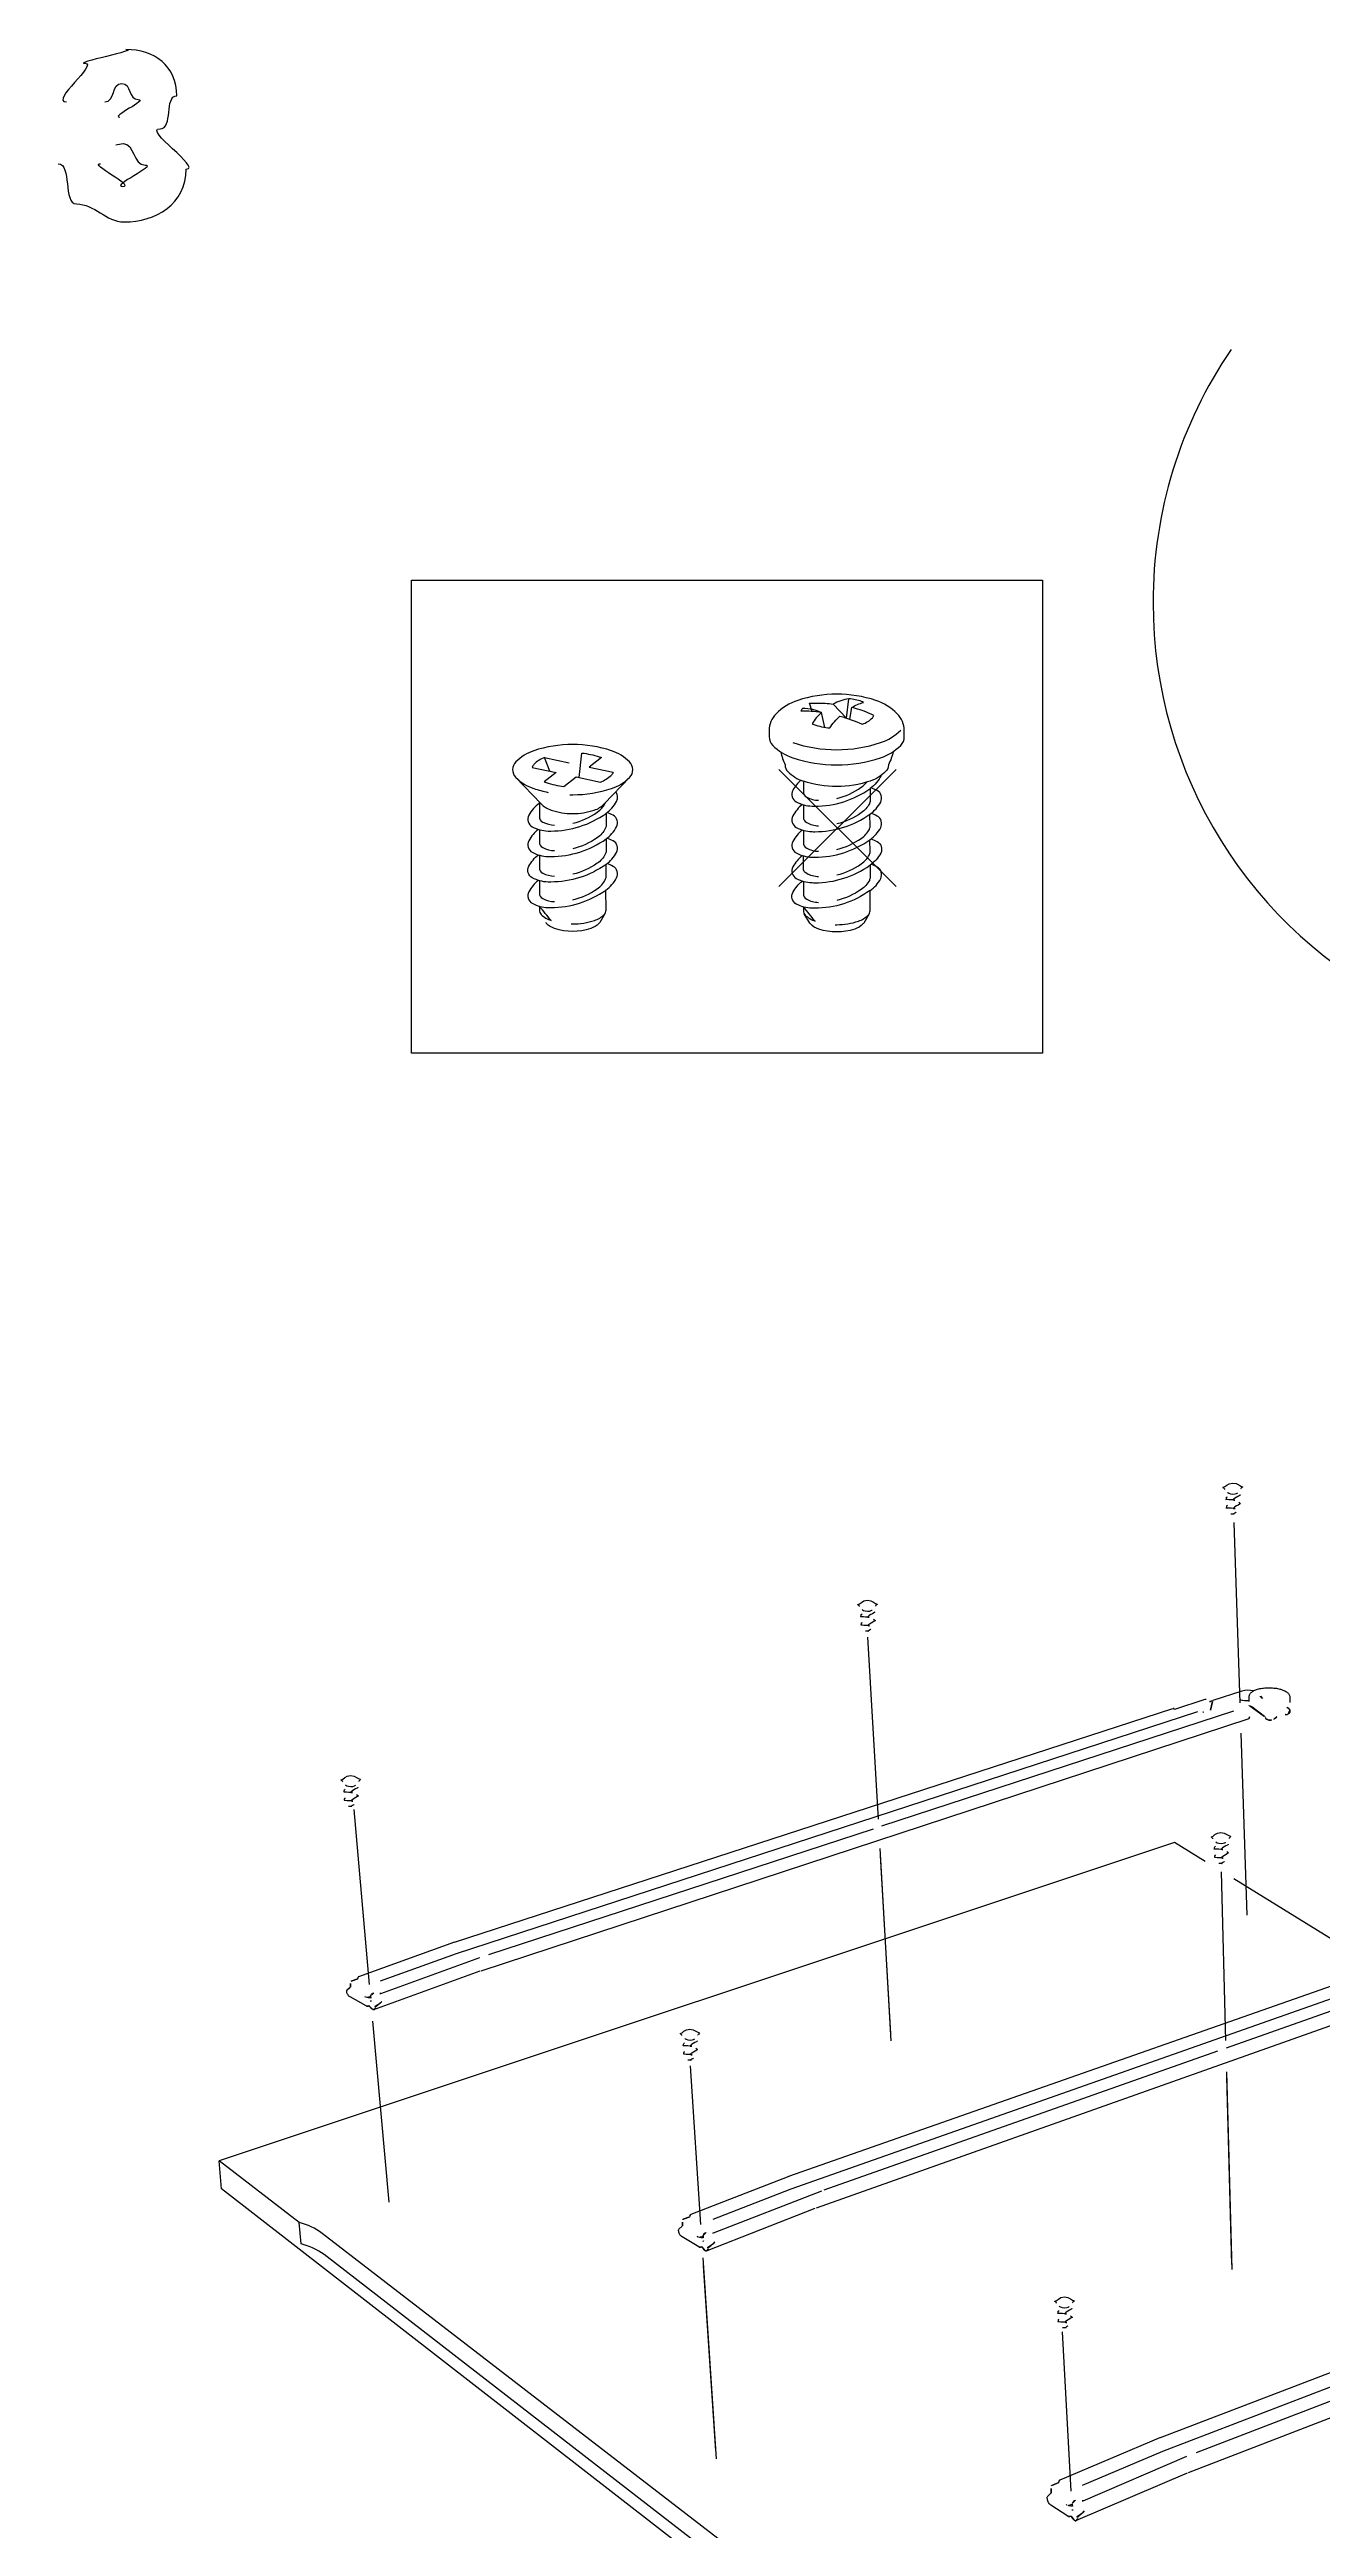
# Model space of a CAD drawing. Header units: metres. Extents: x -30.9 to 24.7, y -10.3 to 6.8.
# Drawn here: x 2.353 to 3.426, y 4.325 to 6.422 of the extents above; entities that cross this region are included whole.
import ezdxf

# ---------------------------------------------------------------- set-up
doc = ezdxf.new("R2010")
doc.units = ezdxf.units.M
doc.header["$MEASUREMENT"] = 0
doc.layers.add('PDF_Working_Num_Penna__255_Num_Penna__255', color=255, linetype='Continuous', lineweight=18)
doc.layers.add('PDF_Working_Num_Penna__7_Num_Penna__7', color=7, linetype='Continuous', lineweight=18)
doc.styles.add('GENERATED_STYLE_1', font='')
doc.styles.get('GENERATED_STYLE_1').set_extended_font_data('Arial')

msp = doc.modelspace()

# ---------------------------------------------------------------- linework, layer by layer
at = {"layer": 'PDF_Working_Num_Penna__255_Num_Penna__255', "color": 255, "linetype": 'Continuous', "lineweight": 18, "flags": 128}
for points in [[(3.36, 5.0223), (3.3549, 5.1749)], [(3.054, 4.9238), (3.045, 5.0777)], [(3.366, 4.8424), (3.3609, 4.9965)], [(2.6236, 4.7839), (2.6105, 4.9319)], [(3.0646, 4.742), (3.0558, 4.893)], [(3.348, 4.7363), (3.3442, 4.8792)], [(2.64, 4.5994), (2.6264, 4.7526)], [(2.9038, 4.5807), (2.895, 4.7148)], [(3.353, 4.5468), (3.3488, 4.7055)], [(2.9164, 4.3891), (2.9061, 4.5457)], [(3.2169, 4.3549), (3.2097, 4.4897)]]:
    msp.add_lwpolyline(points, dxfattribs=at)
at = {"layer": 'PDF_Working_Num_Penna__7_Num_Penna__7', "color": 7, "linetype": 'Continuous', "lineweight": 18, "flags": 128}
for points in [[(3.3523, 6.1677, 0.151257), (3.2863, 5.9532, 0.285739), (3.499, 5.6113)], [(3.0299, 5.8547), (3.0314, 5.8647, -0.049675), (3.0413, 5.869, 0.021204), (3.0397, 5.8697, 0.066742), (3.029, 5.8721)], [(2.9979, 5.8613), (2.9958, 5.8682, -0.013991), (3.0022, 5.8684, -0.029202), (3.0157, 5.8676)], [(3.0086, 5.8478), (3.0057, 5.8604, 0.067829), (2.9978, 5.8508, 0.019264), (2.9993, 5.8502, 0.053821), (3.0128, 5.8473, -0.06097), (3.0213, 5.8573, -0.039722), (3.0405, 5.8505, 0.10675), (3.0489, 5.8559, 0.104574), (3.0502, 5.858, 0.042931), (3.0314, 5.8647)], [(2.9816, 5.8349, 0.162275), (3.0558, 5.8349, 0.116814), (3.0728, 5.8454)], [(2.776, 5.8107), (2.7715, 5.8224, 0.101739), (2.7626, 5.8165, 0.119918), (2.761, 5.8139), (2.7814, 5.8095), (2.7712, 5.8018, 0.014954), (2.7729, 5.8012, 0.054553), (2.7879, 5.7979), (2.7984, 5.8059), (2.8188, 5.8015, 0.106808), (2.8281, 5.8075)], [(2.8008, 5.8054), (2.8031, 5.8261, -0.053246), (2.8178, 5.8229, -0.020327), (2.8197, 5.8222), (2.8093, 5.8142), (2.8296, 5.8099, -0.110526), (2.8281, 5.8075)], [(2.9713, 5.8271, 0.044949), (2.975, 5.8161, 0.199231), (2.9773, 5.8104, 0.116356), (2.9903, 5.8024)], [(3.0666, 5.8275, -0.058834), (3.0625, 5.8161, -0.199157), (3.0601, 5.8104, -0.116415), (3.0471, 5.8024, -0.162398), (2.9905, 5.8023), (2.9905, 5.7935, 0.275758), (2.9933, 5.7888, 0.116172), (3.0032, 5.7861)], [(2.7473, 5.8054, 0.116216), (2.7624, 5.7961, 0.030562), (2.7746, 5.7928)], [(2.7929, 5.7908, 0.005501), (2.7954, 5.7908, 0.080355), (2.8283, 5.7961, 0.116349), (2.8435, 5.8054)], [(2.8234, 5.7749, 0.116925), (2.8325, 5.7852, 0.300889), (2.8318, 5.7932)], [(2.9884, 5.8031, 0.092811), (2.9816, 5.7945, 0.413685), (2.9845, 5.7847, 0.11643), (2.9978, 5.7812, 0.007686), (3.0001, 5.7811, 0.154998), (3.0468, 5.7959)], [(3.0564, 5.8072, -0.125306), (3.0469, 5.7961), (3.0469, 5.7857, -0.124305), (3.0463, 5.7831, -0.116425), (3.0395, 5.7755, -0.096021), (3.0187, 5.7661)], [(3.0187, 5.7877, 0.095662), (3.0395, 5.7971, 0.071972), (3.0441, 5.8014)], [(3.0187, 5.7445, 0.095841), (3.0395, 5.7539, 0.116186), (3.0463, 5.7615, 0.123197), (3.0469, 5.7641), (3.0468, 5.7743, 0.116748), (3.0559, 5.7846, 0.414544), (3.0529, 5.7944, 0.048274), (3.0477, 5.7966)], [(2.7672, 5.7836, 0.11423), (2.7582, 5.7734, 0.415215), (2.7612, 5.7637, 0.116513), (2.7745, 5.7601, 0.005803), (2.7768, 5.7601, 0.154917), (2.8236, 5.775), (2.8236, 5.7646, -0.126325), (2.8229, 5.7621, -0.117121), (2.8162, 5.7544, -0.095652), (2.7954, 5.7451)], [(2.7672, 5.7846), (2.7672, 5.7724, 0.276072), (2.77, 5.7677, 0.115665), (2.7799, 5.7651), (2.78, 5.7651)], [(2.7954, 5.7667, 0.095652), (2.8162, 5.776, 0.116693), (2.8229, 5.7837)], [(2.8234, 5.7533, 0.117141), (2.8325, 5.7636, 0.414076), (2.8295, 5.7734, 0.047218), (2.8243, 5.7756)], [(2.9897, 5.7825, 0.106509), (2.9816, 5.7729, 0.413157), (2.9845, 5.7631, 0.116102), (2.9978, 5.7596, 0.007681), (3.0001, 5.7595, 0.154911), (3.0468, 5.7743)], [(2.9905, 5.7823), (2.9905, 5.7719, 0.275758), (2.9933, 5.7672, 0.116137), (3.0032, 5.7645), (3.0034, 5.7645)], [(3.0187, 5.7229, 0.095841), (3.0395, 5.7323, 0.115654), (3.0463, 5.7399, 0.122926), (3.0469, 5.7425), (3.0468, 5.7527, 0.116964), (3.0559, 5.763, 0.414745), (3.0529, 5.7728, 0.046796), (3.0477, 5.775)], [(2.7664, 5.7615, 0.106503), (2.7582, 5.7519, 0.415169), (2.7612, 5.7421, 0.116199), (2.7745, 5.7385, 0.005812), (2.7768, 5.7385, 0.154911), (2.8236, 5.7534), (2.8236, 5.743, -0.125764), (2.8229, 5.7405, -0.116591), (2.8162, 5.7328, -0.095852), (2.7954, 5.7235)], [(2.7672, 5.7612), (2.7672, 5.7508, 0.27633), (2.77, 5.7461, 0.115224), (2.7799, 5.7435), (2.78, 5.7435)], [(2.8234, 5.7317, 0.116241), (2.8325, 5.742, 0.414028), (2.8296, 5.7518, 0.045033), (2.8243, 5.754)], [(2.9897, 5.7609, 0.106049), (2.9816, 5.7513, 0.41385), (2.9845, 5.7415, 0.116731), (2.9978, 5.738, 0.007681), (3.0001, 5.7379, 0.154905), (3.0468, 5.7527)], [(2.9905, 5.7607), (2.9905, 5.7503, 0.276176), (2.9933, 5.7456, 0.115731), (3.0032, 5.7429)], [(3.0477, 5.7534, -0.046068), (3.0529, 5.7512, -0.41399), (3.0559, 5.7414, -0.11671), (3.0469, 5.7313), (3.0469, 5.7209, -0.123754), (3.0463, 5.7183, -0.116186), (3.0395, 5.7107, -0.09601), (3.0187, 5.7013)], [(2.7954, 5.7019, 0.09601), (2.8162, 5.7112, 0.116642), (2.8229, 5.7189, 0.125346), (2.8236, 5.7214), (2.8236, 5.7318, -0.154748), (2.7768, 5.7169, -0.007736), (2.7745, 5.7169, -0.116199), (2.7612, 5.7205, -0.414769), (2.7582, 5.7303, -0.10589), (2.7664, 5.7399)], [(2.7672, 5.7396), (2.7672, 5.7292, 0.275751), (2.77, 5.7245, 0.116937), (2.7799, 5.7219), (2.78, 5.7219)], [(2.7942, 5.6814, 0.00765), (2.7954, 5.6814, 0.080765), (2.8137, 5.6844, 0.116604), (2.8221, 5.6895, 0.199195), (2.8236, 5.6932), (2.8234, 5.7101, 0.11671), (2.8325, 5.7204, 0.413282), (2.8296, 5.7302, 0.04724), (2.8243, 5.7324)], [(2.9897, 5.7393, 0.106049), (2.9816, 5.7297, 0.413267), (2.9845, 5.7199, 0.11643), (2.9978, 5.7164, 0.005753), (3.0001, 5.7163, 0.154911), (3.0468, 5.7311)], [(3.0032, 5.7213), (3.0034, 5.7213, -0.115731), (2.9933, 5.724, -0.274923), (2.9905, 5.7287), (2.9905, 5.7391)], [(3.0468, 5.7095, 0.11671), (3.0559, 5.7198, 0.414566), (3.0529, 5.7296, 0.046796), (3.0477, 5.7318)], [(2.7664, 5.7183, 0.10658), (2.7582, 5.7087, 0.414996), (2.7612, 5.6989, 0.116513), (2.7745, 5.6953, 0.00774), (2.7768, 5.6953, 0.154917), (2.8234, 5.7101)], [(2.7672, 5.718), (2.7672, 5.7076, 0.275912), (2.77, 5.7029, 0.116107), (2.7799, 5.7003)], [(3.0175, 5.6808, 0.007537), (3.0187, 5.6808, 0.08053), (3.037, 5.6838, 0.116893), (3.0454, 5.689, 0.199254), (3.0469, 5.6926), (3.0469, 5.7097, -0.154911), (3.0001, 5.6947, -0.007686), (2.9978, 5.6948, -0.116403), (2.9845, 5.6983, -0.413841), (2.9816, 5.7081, -0.106701), (2.9897, 5.7177)], [(2.9905, 5.7175), (2.9905, 5.7071, 0.275596), (2.9933, 5.7024, 0.116579), (3.0032, 5.6997)], [(2.8228, 5.6905), (2.8182, 5.6828, -0.065993), (2.8176, 5.6819, -0.116219), (2.8106, 5.6776, -0.162443), (2.7801, 5.6776, -0.116042), (2.7732, 5.6819)], [(3.0462, 5.69), (3.0416, 5.6822, -0.06006), (3.0409, 5.6814, -0.115997), (3.0339, 5.6771, -0.161791), (3.0035, 5.6771, -0.116108), (2.9965, 5.6814, -0.062954), (2.9959, 5.6822), (2.9912, 5.69)], [(3.3713, 5.0323, 0.129286), (3.3614, 5.0321), (3.3368, 5.0241)], [(4.2213, 4.3396), (3.3565, 3.9698), (3.2655, 4.0402), (3.2662, 4.0205, 0.149697), (3.2536, 4.0371), (2.585, 4.5551, 0.095493), (2.5656, 4.5642), (2.5641, 4.5822), (2.4963, 4.6346)], [(3.2655, 4.0402, 0.154255), (3.2529, 4.0567), (2.5835, 4.5731, 0.095279), (2.5641, 4.5822)]]:
    msp.add_lwpolyline(points, format="xyb", dxfattribs=at)
for points in [[(3.1927, 5.572), (2.659, 5.572), (2.659, 5.9723), (3.1927, 5.9723)], [(3.3041, 5.0173), (3.3038, 5.0174), (3.3034, 5.0174)], [(3.3045, 5.0165), (3.3045, 5.0172)], [(3.3284, 5.0143), (3.3289, 5.0142)], [(3.3342, 5.0233), (3.3343, 5.0231), (3.3345, 5.023)], [(3.3343, 5.0233), (3.3364, 5.024)], [(3.3366, 5.0232), (3.335, 5.0159)], [(3.3364, 5.024), (3.3366, 5.0241)], [(3.3677, 5.0198), (3.3673, 5.0197)], [(3.3806, 5.0105), (3.3698, 5.0188), (3.3693, 5.0191), (3.3688, 5.0194), (3.3683, 5.0196)], [(3.379, 5.0259), (3.3784, 5.0262), (3.378, 5.0266), (3.3776, 5.0269), (3.3773, 5.0273), (3.3772, 5.0277)], [(3.3982, 5.0122), (3.3981, 5.0123)], [(3.4, 5.0122), (3.3998, 5.0121), (3.3995, 5.0121), (3.3991, 5.012), (3.3989, 5.012), (3.3986, 5.0121), (3.3982, 5.0122)], [(3.3994, 5.0185), (3.3999, 5.0182), (3.4006, 5.0179), (3.4011, 5.0175), (3.4015, 5.0171), (3.4018, 5.0167), (3.4019, 5.0163)], [(3.402, 5.0159), (3.4019, 5.0143), (3.4019, 5.014), (3.4017, 5.0136), (3.4014, 5.0132), (3.401, 5.0129), (3.4006, 5.0125)], [(3.3674, 5.009), (3.3676, 5.0091), (3.3678, 5.0093), (3.3679, 5.0095), (3.368, 5.0099), (3.368, 5.0103)], [(3.3817, 5.0097), (3.3814, 5.01), (3.381, 5.0102)], [(3.3814, 5.0089), (3.3816, 5.0087), (3.3819, 5.0086), (3.3821, 5.0085), (3.3824, 5.0084), (3.3827, 5.0083), (3.383, 5.0082), (3.3833, 5.0079), (3.3836, 5.0077), (3.3841, 5.0075)], [(3.3846, 5.0075), (3.3851, 5.0075), (3.3856, 5.0075), (3.3861, 5.0076), (3.3866, 5.0077)], [(3.3885, 5.0084), (3.3889, 5.0085), (3.3894, 5.0088), (3.3898, 5.0091), (3.3902, 5.0095), (3.3906, 5.0098), (3.391, 5.0105)], [(2.6071, 4.7813), (2.6043, 4.7791), (2.6042, 4.7788)], [(2.6074, 4.7815), (2.6074, 4.782), (2.6074, 4.7825), (2.6074, 4.7829), (2.6074, 4.7834), (2.6074, 4.7839), (2.6074, 4.7842), (2.6074, 4.7845)], [(2.6079, 4.7866), (2.6135, 4.7886)], [(2.6143, 4.7903), (2.614, 4.7902), (2.6138, 4.79), (2.6137, 4.7897), (2.6136, 4.7894), (2.6135, 4.7891)], [(2.6202, 4.7732), (2.6195, 4.7734)], [(2.6208, 4.7656), (2.6212, 4.7654), (2.6216, 4.7653), (2.622, 4.7653)], [(2.6244, 4.7737), (2.6245, 4.7723), (2.6235, 4.7724), (2.6226, 4.7725), (2.6217, 4.7727), (2.6209, 4.7729)], [(2.6223, 4.7654), (2.6231, 4.7656), (2.6228, 4.7656)], [(2.6223, 4.7654), (2.6225, 4.7654)], [(2.6259, 4.7628), (2.6255, 4.763), (2.6251, 4.7634), (2.6247, 4.7638), (2.6244, 4.7643), (2.6241, 4.7648), (2.6239, 4.7651), (2.6236, 4.7653), (2.6233, 4.7655)], [(2.6244, 4.7737), (2.6244, 4.7741)], [(2.6245, 4.7695), (2.6245, 4.7698), (2.6246, 4.77), (2.6246, 4.7703)], [(2.6246, 4.7745), (2.6251, 4.7755), (2.6254, 4.7758), (2.6257, 4.776), (2.6261, 4.7763), (2.6266, 4.7764), (2.6271, 4.7765)], [(2.6259, 4.7628), (2.6264, 4.7626), (2.6268, 4.7625), (2.6272, 4.7625)], [(2.6275, 4.7625), (2.6278, 4.7627), (2.6281, 4.7629), (2.6283, 4.7632), (2.6284, 4.7636), (2.6285, 4.764)], [(2.6329, 4.7682), (2.6285, 4.7647), (2.6285, 4.7649), (2.6284, 4.7652), (2.6282, 4.7654)], [(2.6331, 4.7762), (2.6329, 4.7761), (2.6326, 4.7761), (2.6323, 4.7761)], [(2.6329, 4.7682), (2.6332, 4.7684), (2.6335, 4.7688), (2.6337, 4.7691), (2.6338, 4.7694)], [(2.888, 4.5791), (2.8851, 4.5767), (2.885, 4.5764)], [(2.8882, 4.5794), (2.8882, 4.5799), (2.8882, 4.5804), (2.8882, 4.5809), (2.8882, 4.5815), (2.8882, 4.5819), (2.8882, 4.5824), (2.8882, 4.5827)], [(2.8884, 4.5846), (2.8886, 4.5849)], [(2.8887, 4.585), (2.8945, 4.5872)], [(2.8953, 4.589), (2.895, 4.5889), (2.8949, 4.5887), (2.8947, 4.5884), (2.8946, 4.5881), (2.8945, 4.5877)], [(2.9013, 4.5701), (2.9007, 4.5704)], [(2.9057, 4.5707), (2.9058, 4.5692), (2.9048, 4.5693), (2.9039, 4.5694), (2.9029, 4.5696), (2.9021, 4.5698)], [(2.9057, 4.5707), (2.9057, 4.5712)], [(2.9059, 4.5716), (2.9064, 4.5727), (2.9067, 4.573), (2.907, 4.5733), (2.9074, 4.5736), (2.9079, 4.5737), (2.9084, 4.5738)], [(2.9146, 4.5735), (2.9143, 4.5734), (2.914, 4.5734), (2.9138, 4.5734)], [(2.902, 4.5617), (2.9024, 4.5615), (2.9028, 4.5614), (2.9032, 4.5614)], [(2.9035, 4.5615), (2.9043, 4.5618), (2.9041, 4.5618)], [(2.9035, 4.5615), (2.9037, 4.5616)], [(2.9072, 4.5586), (2.9068, 4.559), (2.9064, 4.5593), (2.906, 4.5598), (2.9056, 4.5603), (2.9053, 4.5609), (2.9051, 4.5612), (2.9049, 4.5615), (2.9046, 4.5617)], [(2.9058, 4.5661), (2.9058, 4.5664), (2.9059, 4.5667), (2.9059, 4.5669)], [(2.9072, 4.5586), (2.9077, 4.5584), (2.9081, 4.5583), (2.9085, 4.5583)], [(2.9089, 4.5584), (2.9092, 4.5585), (2.9094, 4.5588), (2.9096, 4.5591), (2.9098, 4.5596), (2.9099, 4.5601)], [(2.9144, 4.5646), (2.9099, 4.5607), (2.9098, 4.561), (2.9098, 4.5613), (2.9096, 4.5615)], [(2.9144, 4.5646), (2.9147, 4.5649), (2.915, 4.5653), (2.9152, 4.5656), (2.9153, 4.5659)], [(3.2006, 4.3597), (3.2066, 4.3622)], [(3.2074, 4.3643), (3.2071, 4.3641), (3.2069, 4.3639), (3.2068, 4.3636), (3.2067, 4.3632), (3.2066, 4.3628)], [(3.1998, 4.3531), (3.1969, 4.3504), (3.1968, 4.3501)], [(3.2001, 4.3535), (3.2, 4.3533)], [(3.2001, 4.3535), (3.2001, 4.354), (3.2001, 4.3546), (3.2001, 4.3552), (3.2001, 4.3558), (3.2001, 4.3563), (3.2001, 4.3568), (3.2001, 4.3571)], [(3.2001, 4.3535), (3.2001, 4.3533)], [(3.2003, 4.3593), (3.2005, 4.3596)], [(3.2135, 4.3431), (3.2129, 4.3435)], [(3.218, 4.3438), (3.2181, 4.3421), (3.2171, 4.3422), (3.2161, 4.3424), (3.2152, 4.3425), (3.2144, 4.3428)], [(3.218, 4.3438), (3.2181, 4.3443)], [(3.2182, 4.3447), (3.2188, 4.346), (3.2191, 4.3463), (3.2194, 4.3467), (3.2198, 4.347), (3.2203, 4.3471), (3.2208, 4.3472)], [(3.2272, 4.3468), (3.2269, 4.3468), (3.2266, 4.3468), (3.2263, 4.3468)], [(3.2143, 4.3337), (3.2147, 4.3335), (3.2151, 4.3334), (3.2155, 4.3334)], [(3.2158, 4.3335), (3.2166, 4.3338), (3.2164, 4.3338)], [(3.2158, 4.3335), (3.216, 4.3336)], [(3.2196, 4.3303), (3.2192, 4.3306), (3.2188, 4.3311), (3.2183, 4.3316), (3.218, 4.3321), (3.2176, 4.3328), (3.2174, 4.3331), (3.2172, 4.3334), (3.2169, 4.3337)], [(3.2181, 4.3386), (3.2182, 4.3389), (3.2182, 4.3392), (3.2182, 4.3395)], [(3.2196, 4.3303), (3.2201, 4.33), (3.2205, 4.3299), (3.2209, 4.3299)], [(3.2213, 4.33), (3.2216, 4.3301), (3.2219, 4.3305), (3.2221, 4.3308), (3.2223, 4.3313), (3.2223, 4.3319)], [(3.227, 4.3369), (3.2223, 4.3326), (3.2223, 4.3329), (3.2222, 4.3332), (3.222, 4.3335)], [(3.227, 4.3369), (3.2273, 4.3373), (3.2276, 4.3377), (3.2278, 4.3381), (3.2279, 4.3384)]]:
    msp.add_lwpolyline(points, close=True, dxfattribs=at)
for points in [[(3.0558, 5.8221, 0.116624), (3.0728, 5.8326, 0.198718), (3.0759, 5.84), (3.0759, 5.845, 0.199281), (3.0699, 5.8594, 0.116577), (3.0518, 5.8706, 0.161978), (2.9857, 5.8706, 0.116466), (2.9675, 5.8594, 0.19939), (2.9615, 5.845), (2.9615, 5.84, 0.199234), (2.9646, 5.8326, 0.116315), (2.9816, 5.8221, 0.162196)], [(3.027, 5.8556), (3.029, 5.8721, 0.077012), (3.0157, 5.8676)], [(3.0057, 5.8604, 0.033693), (2.9886, 5.8616, -0.122846), (2.9901, 5.864, -0.135932)], [(2.7624, 5.828, 0.116216), (2.7473, 5.8186, 0.414474), (2.7471, 5.8056), (2.7686, 5.7831, 0.117041), (2.7771, 5.7778, 0.162667), (2.8136, 5.7778, 0.11643), (2.8221, 5.783), (2.8436, 5.8056, 0.414609), (2.8435, 5.8186, 0.116645), (2.8283, 5.828, 0.162331)], [(2.7672, 5.6964), (2.7672, 5.6932, 0.198151), (2.7687, 5.6895, 0.115918), (2.7771, 5.6844, 0.003236)], [(2.9905, 5.6959), (2.9905, 5.6926, 0.199575), (2.992, 5.689, 0.116328), (3.0004, 5.6838, 0.006508)], [(3.3675, 5.0239, -0.125314), (3.3597, 5.0248)]]:
    msp.add_lwpolyline(points, format="xyb", close=True, dxfattribs=at)
for points in [[(2.7715, 5.8224), (2.7923, 5.8179)], [(2.9698, 5.8122), (3.0689, 5.713)], [(2.9698, 5.713), (3.0689, 5.8122)], [(3.36, 5.0223), (3.3549, 5.1749)], [(3.054, 4.9238), (3.045, 5.0777)], [(3.3676, 5.0233), (3.3677, 5.0276), (3.3677, 5.028), (3.3678, 5.0285), (3.368, 5.0289), (3.3682, 5.0294), (3.3684, 5.0298), (3.3688, 5.0303), (3.3693, 5.0308), (3.3698, 5.0312), (3.3704, 5.0317), (3.371, 5.0321), (3.3716, 5.0325), (3.3723, 5.0328), (3.3731, 5.0331), (3.3739, 5.0334), (3.3747, 5.0337), (3.3757, 5.034), (3.3767, 5.0342), (3.3777, 5.0344), (3.3788, 5.0346), (3.3798, 5.0347), (3.3809, 5.0349), (3.382, 5.0349), (3.3831, 5.0349), (3.3842, 5.035), (3.3853, 5.0349), (3.3864, 5.0349), (3.3874, 5.0349), (3.3885, 5.0347), (3.3895, 5.0346), (3.3906, 5.0345), (3.3916, 5.0343), (3.3926, 5.0341), (3.3935, 5.0338), (3.3945, 5.0336), (3.3954, 5.0333), (3.3962, 5.0329), (3.397, 5.0326), (3.3977, 5.0322), (3.3985, 5.0318), (3.3991, 5.0314), (3.3997, 5.031), (3.4003, 5.0305), (3.4008, 5.03), (3.4012, 5.0295), (3.4015, 5.029), (3.4018, 5.0284), (3.4019, 5.0279), (3.4021, 5.0274), (3.4021, 5.0268), (3.4019, 5.0225)], [(3.324, 5.0146), (2.6969, 4.8098), (2.6324, 4.7865)], [(2.6953, 4.8195), (3.303, 5.0174)], [(3.0569, 4.918), (3.3545, 5.0155)], [(3.3313, 5.0251), (3.3307, 5.025), (3.3302, 5.0249), (3.3045, 5.0165)], [(2.718, 4.7954), (3.3676, 5.0089)], [(3.366, 4.8424), (3.3609, 4.9965)], [(2.6236, 4.7839), (2.6105, 4.9319)], [(2.7244, 4.8091), (3.0497, 4.9156)], [(3.3043, 4.904), (2.4963, 4.6346)], [(3.0649, 4.7361), (3.0555, 4.8989)], [(3.3305, 4.8878), (3.3043, 4.904)], [(3.348, 4.7363), (3.3442, 4.8792)], [(3.4674, 4.8036), (3.3545, 4.8731)], [(3.6219, 4.8368), (2.9799, 4.6106), (2.9139, 4.5848)], [(2.9783, 4.6214), (3.6005, 4.8399)], [(3.0015, 4.5947), (3.6666, 4.8305)], [(3.3484, 4.7301), (3.6531, 4.8378)], [(2.6953, 4.8195), (2.6143, 4.7903)], [(2.6331, 4.7762), (2.7168, 4.8066)], [(2.6272, 4.7625), (2.7171, 4.7952)], [(2.6208, 4.7656), (2.6071, 4.7732), (2.6066, 4.7735), (2.6061, 4.7739), (2.6057, 4.7743), (2.6053, 4.7749), (2.6049, 4.7755), (2.6047, 4.7761), (2.6044, 4.7767), (2.6043, 4.7773), (2.6042, 4.7779), (2.6042, 4.7786)], [(2.64, 4.5994), (2.6264, 4.7526)], [(3.008, 4.6099), (3.3411, 4.7275)], [(2.9038, 4.5807), (2.895, 4.7148)], [(3.3531, 4.5426), (3.3487, 4.7097)], [(2.4984, 4.6108), (2.4963, 4.6346)], [(3.953, 4.6413), (3.2942, 4.3884), (3.2264, 4.3596)], [(3.2925, 4.4004), (3.931, 4.6447)], [(3.3163, 4.3706), (3.9988, 4.6343)], [(2.9782, 4.6213), (2.8953, 4.589)], [(3.4223, 3.9713), (3.3573, 3.9434), (2.4984, 4.6108)], [(2.9086, 4.5584), (3.0006, 4.5945)], [(2.9146, 4.5735), (3.0062, 4.6091)], [(2.902, 4.5617), (2.8879, 4.5701), (2.8874, 4.5705), (2.887, 4.5709), (2.8865, 4.5714), (2.8861, 4.572), (2.8858, 4.5727), (2.8855, 4.5734), (2.8852, 4.574), (2.8851, 4.5747), (2.885, 4.5754), (2.885, 4.5762)], [(2.9169, 4.3823), (2.9057, 4.5525)], [(3.3231, 4.3875), (3.6649, 4.5191)], [(3.2169, 4.3549), (3.2097, 4.4897)], [(3.2925, 4.4004), (3.2074, 4.3643)], [(3.2272, 4.3468), (3.315, 4.3844)], [(3.221, 4.33), (3.3154, 4.3704)], [(3.2143, 4.3337), (3.1998, 4.3431), (3.1993, 4.3435), (3.1988, 4.344), (3.1983, 4.3446), (3.1979, 4.3452), (3.1976, 4.346), (3.1973, 4.3467), (3.197, 4.3475), (3.1969, 4.3483), (3.1968, 4.349), (3.1968, 4.3499)]]:
    msp.add_lwpolyline(points, dxfattribs=at)
at = {"layer": 'PDF_Working_Num_Penna__7_Num_Penna__7', "color": 7, "linetype": 'Continuous', "lineweight": 18}
for points in [[(2.4173, 6.4216), (2.4311, 6.4216), (2.3713, 6.4099), (2.3829, 6.4099)], [(2.4605, 6.3823), (2.4605, 6.4076), (2.4415, 6.4216), (2.4173, 6.4216)], [(2.3829, 6.4099), (2.3944, 6.4099), (2.3528, 6.3773), (2.3671, 6.3773)], [(2.3997, 6.3773), (2.4085, 6.3773), (2.4051, 6.3929), (2.4141, 6.3929)], [(2.4279, 6.3792), (2.4372, 6.3792), (2.4035, 6.3644), (2.4124, 6.3644)], [(2.4141, 6.3929), (2.4219, 6.3929), (2.4196, 6.3792), (2.4279, 6.3792)], [(2.4463, 6.3545), (2.4577, 6.3545), (2.4497, 6.3823), (2.4605, 6.3823)], [(2.4684, 6.3204), (2.4822, 6.3204), (2.4315, 6.3545), (2.4463, 6.3545)], [(2.4089, 6.3409), (2.4109, 6.3409), (2.4128, 6.342), (2.415, 6.342)], [(2.415, 6.342), (2.4248, 6.342), (2.4234, 6.3238), (2.4336, 6.3238)], [(2.3601, 6.3249), (2.3719, 6.3249), (2.364, 6.2909), (2.3755, 6.2909)], [(2.4148, 6.3057), (2.4259, 6.3057), (2.3852, 6.3249), (2.396, 6.3249)], [(2.4336, 6.3238), (2.4445, 6.3238), (2.404, 6.3057), (2.4148, 6.3057)], [(2.4159, 6.2756), (2.4427, 6.2756), (2.4684, 6.2909), (2.4684, 6.3204)], [(2.3755, 6.2909), (2.3911, 6.2909), (2.4004, 6.2756), (2.4159, 6.2756)], [(2.8229, 5.7837), (2.8231, 5.7837), (2.823, 5.7841), (2.8231, 5.7841)], [(3.0032, 5.7861), (3.0033, 5.7861), (3.0033, 5.7861), (3.0034, 5.7861)], [(3.0032, 5.7429), (3.0033, 5.7429), (3.0033, 5.7429), (3.0034, 5.7429)], [(2.7725, 5.6828), (2.7729, 5.6828), (2.7728, 5.6819), (2.7732, 5.6819)], [(2.7799, 5.7003), (2.7799, 5.7003), (2.78, 5.7003), (2.78, 5.7003)], [(3.0032, 5.6997), (3.0033, 5.6997), (3.0033, 5.6997), (3.0034, 5.6997)], [(3.3469, 5.2028), (3.3478, 5.2028), (3.345, 5.2044), (3.3457, 5.2044)], [(3.3456, 5.2046), (3.3475, 5.2046), (3.3492, 5.2082), (3.3537, 5.2082)], [(3.3493, 5.2003), (3.3493, 5.2003), (3.3508, 5.1989), (3.3538, 5.1989)], [(3.3537, 5.2082), (3.3582, 5.2082), (3.36, 5.205), (3.3619, 5.205)], [(3.3538, 5.1989), (3.3568, 5.1989), (3.3577, 5.1999), (3.3577, 5.1999)], [(3.3619, 5.2049), (3.3626, 5.2049), (3.3598, 5.2032), (3.3607, 5.2032)], [(3.3547, 5.1938), (3.3582, 5.1938), (3.3465, 5.1942), (3.348, 5.1942)], [(3.355, 5.1866), (3.3584, 5.1866), (3.3468, 5.187), (3.3482, 5.187)], [(3.348, 5.1942), (3.3487, 5.1942), (3.3479, 5.1965), (3.3492, 5.1965)], [(3.3482, 5.187), (3.3489, 5.187), (3.3482, 5.1894), (3.3494, 5.1894)], [(3.3599, 5.1982), (3.3613, 5.1982), (3.3512, 5.1938), (3.3547, 5.1938)], [(3.3601, 5.191), (3.3616, 5.191), (3.3515, 5.1866), (3.355, 5.1866)], [(3.3547, 5.1818), (3.356, 5.1818), (3.3515, 5.182), (3.352, 5.182)], [(3.3567, 5.1836), (3.3573, 5.1836), (3.3533, 5.1818), (3.3547, 5.1818)], [(3.3588, 5.192), (3.3595, 5.192), (3.3596, 5.191), (3.3601, 5.191)], [(3.3598, 5.1983), (3.3599, 5.1983), (3.3598, 5.1982), (3.3599, 5.1982)], [(3.0379, 5.1036), (3.0388, 5.1036), (3.036, 5.1053), (3.0366, 5.1053)], [(3.0365, 5.1054), (3.0384, 5.1054), (3.0401, 5.109), (3.0446, 5.109)], [(3.0456, 5.0946), (3.0491, 5.0946), (3.0375, 5.095), (3.0389, 5.095)], [(3.0389, 5.095), (3.0396, 5.095), (3.0389, 5.0974), (3.0401, 5.0974)], [(3.0403, 5.1011), (3.0403, 5.1011), (3.0417, 5.0997), (3.0447, 5.0997)], [(3.0508, 5.099), (3.0522, 5.099), (3.0422, 5.0946), (3.0456, 5.0946)], [(3.0446, 5.109), (3.0491, 5.109), (3.051, 5.1059), (3.0529, 5.1059)], [(3.0447, 5.0997), (3.0477, 5.0997), (3.0487, 5.1007), (3.0487, 5.1007)], [(3.0529, 5.1057), (3.0535, 5.1057), (3.0507, 5.104), (3.0516, 5.104)], [(3.0508, 5.0991), (3.0508, 5.0991), (3.0508, 5.099), (3.0508, 5.099)], [(3.0459, 5.0874), (3.0494, 5.0874), (3.0377, 5.0879), (3.0392, 5.0879)], [(3.0392, 5.0879), (3.0399, 5.0879), (3.0391, 5.0902), (3.0404, 5.0902)], [(3.0511, 5.0919), (3.0525, 5.0919), (3.0424, 5.0874), (3.0459, 5.0874)], [(3.0456, 5.0827), (3.047, 5.0827), (3.0424, 5.0829), (3.043, 5.0829)], [(3.0476, 5.0844), (3.0482, 5.0844), (3.0442, 5.0827), (3.0456, 5.0827)], [(3.0498, 5.0929), (3.0505, 5.0929), (3.0506, 5.0919), (3.0511, 5.0919)], [(2.6007, 4.9552), (2.6016, 4.9552), (2.5988, 4.9569), (2.5994, 4.9569)], [(2.5994, 4.957), (2.6013, 4.957), (2.603, 4.9607), (2.6075, 4.9607)], [(2.6018, 4.9466), (2.6025, 4.9466), (2.6017, 4.949), (2.603, 4.949)], [(2.6031, 4.9527), (2.6031, 4.9527), (2.6046, 4.9513), (2.6076, 4.9513)], [(2.6137, 4.9507), (2.6151, 4.9507), (2.605, 4.9462), (2.6085, 4.9462)], [(2.6075, 4.9607), (2.612, 4.9607), (2.6138, 4.9575), (2.6157, 4.9575)], [(2.6076, 4.9513), (2.6106, 4.9513), (2.6115, 4.9524), (2.6115, 4.9524)], [(2.6157, 4.9573), (2.6163, 4.9573), (2.6135, 4.9556), (2.6145, 4.9556)], [(2.6136, 4.9507), (2.6137, 4.9507), (2.6136, 4.9507), (2.6137, 4.9507)], [(2.6085, 4.9462), (2.6119, 4.9462), (2.6003, 4.9466), (2.6018, 4.9466)], [(2.6087, 4.939), (2.6122, 4.939), (2.6006, 4.9395), (2.602, 4.9395)], [(2.602, 4.9395), (2.6027, 4.9395), (2.602, 4.9418), (2.6032, 4.9418)], [(2.6084, 4.9343), (2.6098, 4.9343), (2.6052, 4.9345), (2.6058, 4.9345)], [(2.6139, 4.9435), (2.6154, 4.9435), (2.6053, 4.939), (2.6087, 4.939)], [(2.6105, 4.936), (2.611, 4.936), (2.6071, 4.9343), (2.6084, 4.9343)], [(2.6126, 4.9445), (2.6133, 4.9445), (2.6134, 4.9435), (2.6139, 4.9435)], [(3.3369, 4.907), (3.3378, 4.907), (3.335, 4.9087), (3.3356, 4.9087)], [(3.3356, 4.9088), (3.3375, 4.9088), (3.3391, 4.9124), (3.3436, 4.9124)], [(3.3436, 4.9124), (3.3482, 4.9124), (3.35, 4.9093), (3.3519, 4.9093)], [(3.3519, 4.9091), (3.3525, 4.9091), (3.3497, 4.9074), (3.3507, 4.9074)], [(3.3447, 4.898), (3.3481, 4.898), (3.3365, 4.8984), (3.3379, 4.8984)], [(3.3449, 4.8908), (3.3484, 4.8908), (3.3368, 4.8912), (3.3382, 4.8912)], [(3.3379, 4.8984), (3.3387, 4.8984), (3.3379, 4.9008), (3.3391, 4.9008)], [(3.3382, 4.8912), (3.3389, 4.8912), (3.3382, 4.8936), (3.3394, 4.8936)], [(3.3393, 4.9045), (3.3393, 4.9045), (3.3408, 4.9031), (3.3438, 4.9031)], [(3.3499, 4.9024), (3.3513, 4.9024), (3.3412, 4.898), (3.3447, 4.898)], [(3.3446, 4.8861), (3.346, 4.8861), (3.3414, 4.8862), (3.342, 4.8862)], [(3.3501, 4.8953), (3.3515, 4.8953), (3.3415, 4.8908), (3.3449, 4.8908)], [(3.3467, 4.8878), (3.3472, 4.8878), (3.3433, 4.8861), (3.3446, 4.8861)], [(3.3438, 4.9031), (3.3468, 4.9031), (3.3477, 4.9041), (3.3477, 4.9041)], [(3.3488, 4.8963), (3.3495, 4.8963), (3.3496, 4.8953), (3.3501, 4.8953)], [(3.3498, 4.9025), (3.3499, 4.9025), (3.3498, 4.9024), (3.3499, 4.9024)], [(2.8877, 4.7406), (2.8886, 4.7406), (2.8858, 4.7422), (2.8864, 4.7422)], [(2.8864, 4.7423), (2.8883, 4.7423), (2.89, 4.746), (2.8945, 4.746)], [(2.8945, 4.746), (2.899, 4.746), (2.9008, 4.7428), (2.9027, 4.7428)], [(2.9027, 4.7427), (2.9033, 4.7427), (2.9005, 4.741), (2.9015, 4.741)], [(2.8955, 4.7315), (2.8989, 4.7315), (2.8873, 4.732), (2.8888, 4.732)], [(2.8957, 4.7243), (2.8992, 4.7243), (2.8876, 4.7248), (2.889, 4.7248)], [(2.8888, 4.732), (2.8895, 4.732), (2.8887, 4.7343), (2.89, 4.7343)], [(2.889, 4.7248), (2.8897, 4.7248), (2.889, 4.7271), (2.8902, 4.7271)], [(2.8901, 4.7381), (2.8901, 4.7381), (2.8916, 4.7367), (2.8946, 4.7367)], [(2.9007, 4.736), (2.9021, 4.736), (2.892, 4.7315), (2.8955, 4.7315)], [(2.8954, 4.7196), (2.8968, 4.7196), (2.8922, 4.7198), (2.8928, 4.7198)], [(2.9009, 4.7288), (2.9024, 4.7288), (2.8923, 4.7243), (2.8957, 4.7243)], [(2.8975, 4.7214), (2.898, 4.7214), (2.8941, 4.7196), (2.8954, 4.7196)], [(2.8946, 4.7367), (2.8976, 4.7367), (2.8985, 4.7377), (2.8985, 4.7377)], [(2.8996, 4.7298), (2.9003, 4.7298), (2.9004, 4.7288), (2.9009, 4.7288)], [(2.9006, 4.7361), (2.9007, 4.7361), (2.9006, 4.736), (2.9007, 4.736)], [(3.2045, 4.514), (3.2054, 4.514), (3.2026, 4.5156), (3.2033, 4.5156)], [(3.2032, 4.5157), (3.2051, 4.5157), (3.2068, 4.5194), (3.2113, 4.5194)], [(3.2056, 4.5054), (3.2063, 4.5054), (3.2055, 4.5077), (3.2068, 4.5077)], [(3.2069, 4.5115), (3.2069, 4.5115), (3.2084, 4.5101), (3.2114, 4.5101)], [(3.2175, 4.5094), (3.2189, 4.5094), (3.2088, 4.5049), (3.2123, 4.5049)], [(3.2113, 4.5194), (3.2158, 4.5194), (3.2177, 4.5162), (3.2195, 4.5162)], [(3.2114, 4.5101), (3.2144, 4.5101), (3.2153, 4.5111), (3.2153, 4.5111)], [(3.2195, 4.5161), (3.2202, 4.5161), (3.2174, 4.5144), (3.2183, 4.5144)], [(3.2175, 4.5095), (3.2175, 4.5095), (3.2175, 4.5094), (3.2175, 4.5094)], [(3.2123, 4.5049), (3.2158, 4.5049), (3.2042, 4.5054), (3.2056, 4.5054)], [(3.2126, 4.4977), (3.216, 4.4977), (3.2044, 4.4982), (3.2058, 4.4982)], [(3.2058, 4.4982), (3.2065, 4.4982), (3.2058, 4.5005), (3.207, 4.5005)], [(3.2178, 4.5022), (3.2192, 4.5022), (3.2091, 4.4977), (3.2126, 4.4977)], [(3.2123, 4.493), (3.2136, 4.493), (3.2091, 4.4932), (3.2096, 4.4932)], [(3.2143, 4.4948), (3.2149, 4.4948), (3.2109, 4.493), (3.2123, 4.493)], [(3.2164, 4.5032), (3.2172, 4.5032), (3.2173, 4.5022), (3.2178, 4.5022)]]:
    msp.add_open_spline(points, degree=3, dxfattribs=at)

# ---------------------------------------------------------------- texts
at = {"layer": 'PDF_Working_Num_Penna__7_Num_Penna__7', "color": 7, "linetype": 'Continuous', "lineweight": 18, "insert": (3.3256, 6.1757), "char_height": 0.0000077, "attachment_point": 7, "style": 'GENERATED_STYLE_1'}
msp.add_mtext('\\A1;{\\pql;\\fArial|b0|i0|c0|p34;6x}', dxfattribs=at)
at = {"layer": 'PDF_Working_Num_Penna__7_Num_Penna__7', "color": 7, "linetype": 'Continuous', "lineweight": 18, "char_height": 0.00000321, "attachment_point": 7, "rotation": 90, "style": 'GENERATED_STYLE_1'}
for s, insert in [('\\A1;{\\pql;\\fArial|b0|i0|c0|p34;100365}', (2.9127, 5.6685)), ('\\A1;{\\pql;\\fArial|b0|i0|c0|p34;100344}', (3.1334, 5.6702))]:
    msp.add_mtext(s, dxfattribs=dict(at, insert=insert))

doc.saveas('drawing.dxf')
